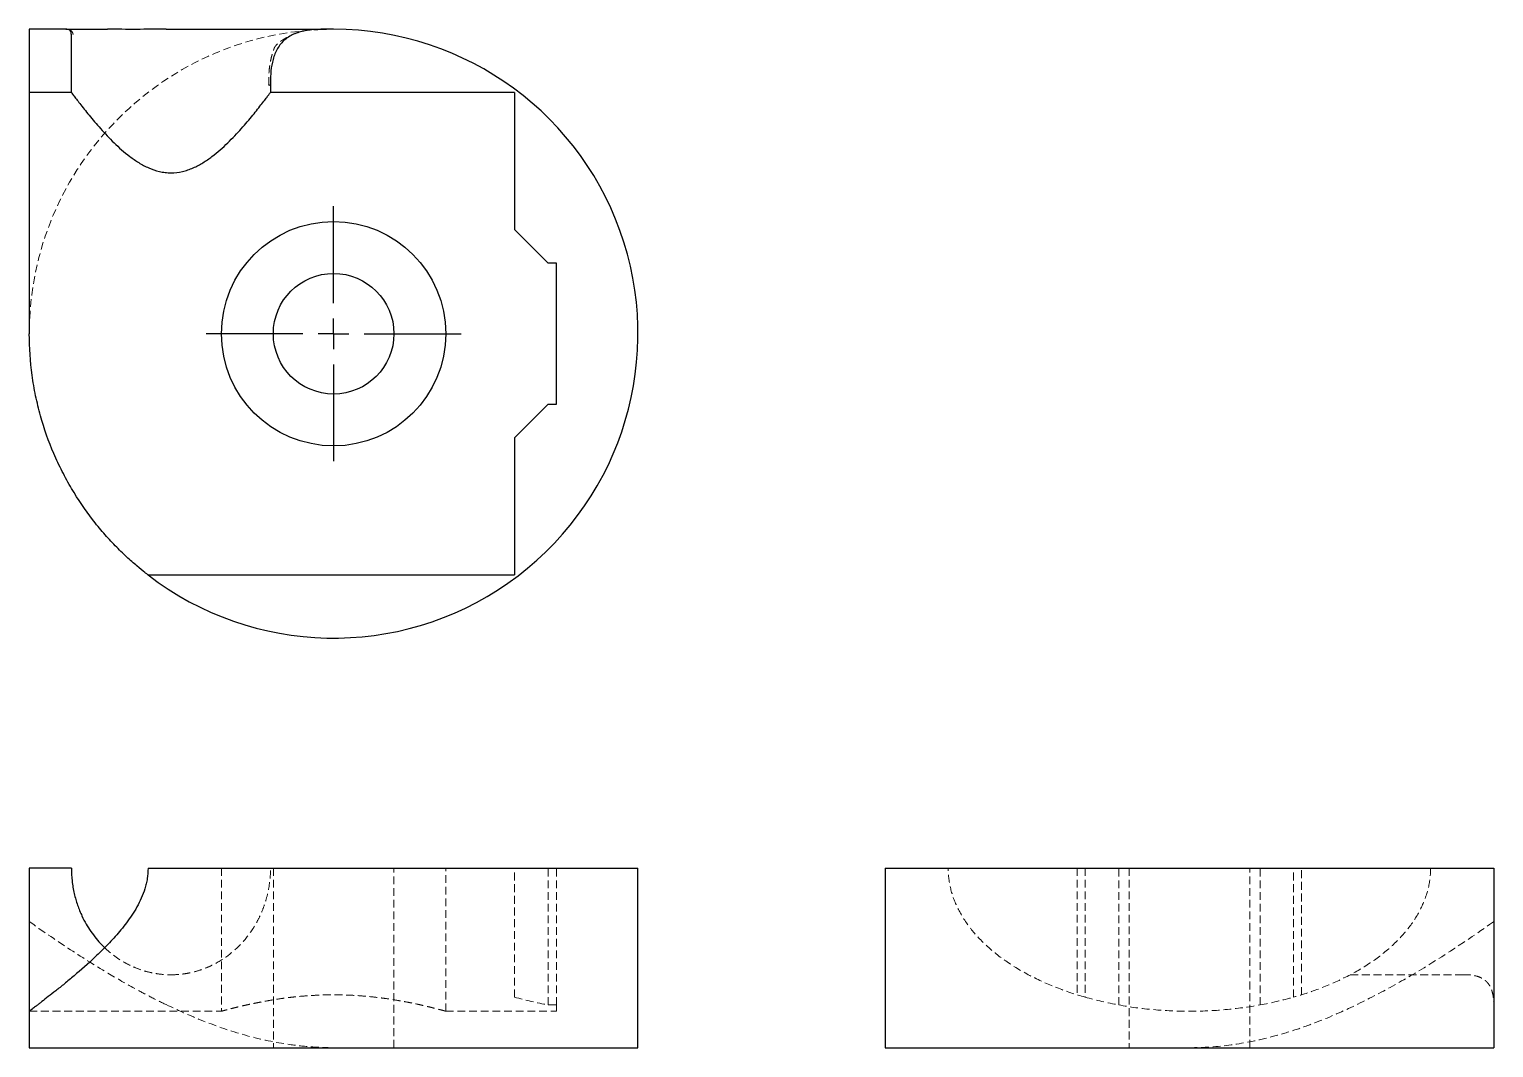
# Model space of a CAD drawing. Header units: millimetres. Extents: x 33 to 272, y 41 to 207.
import ezdxf

# ---------------------------------------------------------------- set-up
doc = ezdxf.new("R2010")
doc.units = ezdxf.units.MM
doc.linetypes.add('HIDDEN', pattern=[1.905, 1.27, -0.635])
doc.layers.add('10', color=7, linetype='Continuous')

# ---------------------------------------------------------------- blocks, each defined once
blk = doc.blocks.new('SW_CENTERMARKSYMBOL_0')
at = {"layer": '10', "color": 0}
for p, q in [((0, 5), (0, 20.81)), ((0, 0), (0, 2.5)), ((-5, 0), (-20.81, 0)), ((0, 0), (-2.5, 0)), ((0, 0), (0, -2.5)), ((0, 0), (2.5, 0)), ((5, 0), (20.81, 0)), ((0, -5), (0, -20.81))]:
    blk.add_line(p, q, dxfattribs=at)

msp = doc.modelspace()

# ---------------------------------------------------------------- linework, layer by layer
at = {"color": 7, "linetype": 'Continuous', "lineweight": 25}
for p, q in [((33.33, 207.35), (33.33, 197.04)), ((39.28, 207.35), (33.33, 207.35)), ((40.19, 197.04), (40.19, 206.43)), ((83, 207.35), (81.86, 207.35)), ((40.19, 197.04), (33.33, 197.04)), ((72.7, 198.19), (72.7, 197.04)), ((112.53, 197.04), (72.7, 197.04)), ((112.53, 197.04), (112.53, 174.69)), ((112.53, 174.69), (118.02, 169.2)), ((119.4, 169.2), (118.02, 169.2)), ((119.4, 146.15), (119.4, 169.2)), ((118.02, 146.15), (112.53, 140.66)), ((118.02, 146.15), (119.4, 146.15)), ((112.53, 140.66), (112.53, 118.3)), ((52.71, 118.3), (112.53, 118.3)), ((40.19, 70.46), (33.33, 70.46)), ((52.71, 70.46), (132.67, 70.46)), ((132.67, 41.16), (132.67, 70.46)), ((173, 70.46), (173, 41.16)), ((173, 70.46), (272.35, 70.46)), ((272.35, 70.46), (272.35, 41.16)), ((33.33, 47.11), (33.33, 41.16)), ((33.33, 41.16), (132.67, 41.16)), ((173, 41.16), (272.35, 41.16))]:
    msp.add_line(p, q, dxfattribs=at)
at = {"color": 7, "linetype": 'HIDDEN', "lineweight": 18}
for p, q in [((64.69, 70.46), (64.69, 47.11)), ((73.16, 70.46), (73.16, 41.16)), ((92.84, 41.16), (92.84, 70.46)), ((101.31, 47.11), (101.31, 70.46)), ((118.02, 48.14), (118.02, 70.46)), ((119.4, 48.14), (119.4, 70.46)), ((204.36, 70.46), (204.36, 49.79)), ((205.66, 70.46), (205.66, 49.41)), ((211.15, 48.14), (211.15, 70.46)), ((212.83, 70.46), (212.83, 41.16)), ((232.52, 41.16), (232.52, 70.46)), ((234.2, 48.14), (234.2, 70.46)), ((239.69, 49.41), (239.69, 70.46)), ((240.99, 49.79), (240.99, 70.46)), ((248.93, 53.06), (267.31, 53.06)), ((118.02, 48.14), (119.4, 48.14)), ((33.33, 47.11), (64.69, 47.11)), ((101.31, 47.11), (119.4, 47.11))]:
    msp.add_line(p, q, dxfattribs=at)
at = {"color": 7, "linetype": 'Continuous', "lineweight": 25}
for radius in [18.31, 9.84]:
    msp.add_circle((83, 157.67), radius, dxfattribs=at)
at = {"color": 7, "linetype": 'HIDDEN', "lineweight": 18}
msp.add_arc((83, 157.67), 49.67, 90, 180, dxfattribs=at)
at = {"color": 7, "linetype": 'Continuous', "lineweight": 25}
msp.add_arc((83, 157.67), 49.67, 232.4317, 90, dxfattribs=at)
for points, knots in [([(40.19, 206.43), (40.19, 206.56), (40.19, 206.68), (40.14, 206.93), (40.08, 207.05), (39.95, 207.19), (39.9, 207.22), (39.78, 207.28), (39.72, 207.3), (39.53, 207.34), (39.41, 207.35), (39.28, 207.35)], [0, 0, 0, 0, 0.25, 0.25, 0.5, 0.5, 0.625, 0.625, 0.75, 0.75, 1, 1, 1, 1]), ([(39.28, 207.35), (39.28, 207.35), (39.31, 207.35), (39.44, 207.35), (39.54, 207.35), (39.8, 207.35), (39.97, 207.35), (40.27, 207.35), (40.39, 207.35), (40.64, 207.35), (41.3, 207.35), (42.18, 207.35), (43.45, 207.35), (43.93, 207.35), (44.97, 207.35), (45.51, 207.35), (46.11, 207.35)], [0, 0, 0, 0, 0.125, 0.125, 0.25, 0.25, 0.375, 0.375, 0.4375, 0.4375, 0.5, 0.75, 0.75, 0.875, 0.875, 1, 1, 1, 1]), ([(55.66, 207.35), (54.85, 207.35), (54.04, 207.34), (52.42, 207.34), (51.62, 207.34), (49.24, 207.33), (47.67, 207.35), (46.11, 207.35)], [0, 0, 0, 0, 0.25, 0.25, 0.5, 0.5, 1, 1, 1, 1]), ([(55.66, 207.35), (56.01, 207.35), (56.37, 207.35), (57.11, 207.35), (58.22, 207.35), (59.34, 207.35), (60.85, 207.35), (61.63, 207.35), (63.16, 207.35), (63.93, 207.35), (65.45, 207.35), (66.22, 207.35), (67.73, 207.35), (68.47, 207.35), (69.92, 207.35), (70.64, 207.35), (72.02, 207.35), (72.69, 207.35), (73.98, 207.35), (74.61, 207.35), (75.78, 207.35), (76.34, 207.35), (77.39, 207.35), (77.89, 207.35), (78.79, 207.35), (79.2, 207.35), (79.94, 207.35), (80.27, 207.35), (80.84, 207.35), (81.08, 207.35), (81.66, 207.35), (81.85, 207.35), (81.86, 207.35)], [0, 0, 0, 0, 0.03125, 0.03125, 0.0625, 0.125, 0.125, 0.1875, 0.1875, 0.25, 0.25, 0.3125, 0.3125, 0.375, 0.375, 0.4375, 0.4375, 0.5, 0.5, 0.5625, 0.5625, 0.625, 0.625, 0.6875, 0.6875, 0.75, 0.75, 0.8125, 0.8125, 0.875, 0.875, 1, 1, 1, 1]), ([(81.86, 207.35), (81.22, 207.35), (80.58, 207.34), (79.31, 207.26), (78.68, 207.18), (77.45, 206.91), (76.83, 206.7), (75.97, 206.29), (75.7, 206.13), (75.17, 205.76), (74.93, 205.55), (74.48, 205.11), (74.28, 204.86), (73.91, 204.34), (73.75, 204.06), (73.47, 203.49), (73.36, 203.19), (73.15, 202.59), (73.07, 202.28), (72.86, 201.35), (72.78, 200.72), (72.7, 199.46), (72.7, 198.82), (72.7, 198.19)], [0, 0, 0, 0, 0.125, 0.125, 0.25, 0.25, 0.375, 0.375, 0.4375, 0.4375, 0.5, 0.5, 0.5625, 0.5625, 0.625, 0.625, 0.6875, 0.6875, 0.75, 0.75, 0.875, 0.875, 1, 1, 1, 1]), ([(33.33, 197.04), (33.33, 197.04), (33.33, 196.84), (33.33, 195.94), (33.33, 195.24), (33.33, 193.32), (33.33, 192.1), (33.33, 189.16), (33.33, 187.43), (33.33, 183.59), (33.33, 181.47), (33.33, 176.97), (33.33, 174.59), (33.33, 169.74), (33.33, 167.27), (33.33, 162.4), (33.33, 159.99), (33.33, 157.67)], [0, 0, 0, 0, 0.125, 0.125, 0.25, 0.25, 0.375, 0.375, 0.5, 0.5, 0.625, 0.625, 0.75, 0.75, 0.875, 0.875, 1, 1, 1, 1]), ([(40.19, 197.04), (40.19, 197.04), (40.32, 196.87), (40.62, 196.47), (40.69, 196.38), (40.84, 196.18), (40.92, 196.08), (41.18, 195.74), (41.37, 195.49), (41.8, 194.93), (42.04, 194.63), (42.54, 193.99), (42.81, 193.66), (43.66, 192.63), (44.28, 191.89), (45.3, 190.75), (45.66, 190.36), (46.39, 189.59), (46.77, 189.2), (47.95, 188.06), (48.8, 187.3), (50.21, 186.24), (50.69, 185.9), (51.46, 185.43), (51.72, 185.28), (52.26, 184.99), (52.53, 184.86), (53.38, 184.49), (53.96, 184.29), (54.87, 184.08), (55.19, 184.02), (55.81, 183.95), (56.13, 183.93), (56.45, 183.93)], [0, 0, 0, 0, 0.125, 0.125, 0.15625, 0.15625, 0.1875, 0.1875, 0.25, 0.25, 0.3125, 0.3125, 0.375, 0.375, 0.5, 0.5, 0.5625, 0.5625, 0.625, 0.625, 0.75, 0.75, 0.8125, 0.8125, 0.84375, 0.84375, 0.875, 0.875, 0.9375, 0.9375, 0.96875, 0.96875, 1, 1, 1, 1]), ([(56.45, 183.93), (57.08, 183.93), (57.7, 184.01), (58.62, 184.22), (58.92, 184.3), (59.51, 184.5), (59.8, 184.61), (60.64, 184.98), (61.17, 185.27), (62.19, 185.89), (62.68, 186.23), (64.08, 187.29), (64.93, 188.04), (66.51, 189.58), (67.25, 190.37), (68.61, 191.88), (69.23, 192.62), (70.08, 193.65), (70.34, 193.99), (70.85, 194.63), (71.09, 194.93), (71.52, 195.48), (71.71, 195.73), (72.06, 196.19), (72.21, 196.39), (72.45, 196.71), (72.54, 196.83), (72.67, 197), (72.7, 197.04), (72.7, 197.04)], [0, 0, 0, 0, 0.0625, 0.0625, 0.09375, 0.09375, 0.125, 0.125, 0.1875, 0.1875, 0.25, 0.25, 0.375, 0.375, 0.5, 0.5, 0.625, 0.625, 0.6875, 0.6875, 0.75, 0.75, 0.8125, 0.8125, 0.875, 0.875, 0.9375, 0.9375, 1, 1, 1, 1]), ([(72.7, 198.19), (72.69, 198.19), (72.66, 198.2), (72.45, 198.26), (72.38, 198.28)], [0, 0, 0, 0, 0.6982083, 1, 1, 1, 1]), ([(52.71, 118.3), (52.71, 118.3), (52.67, 118.34), (52.53, 118.44), (52.48, 118.48), (52.35, 118.58), (52.27, 118.64), (51.86, 118.97), (51.41, 119.34), (50.63, 120), (50.35, 120.23), (49.79, 120.73), (49.5, 121), (48.6, 121.83), (47.98, 122.43), (47.05, 123.4), (46.73, 123.73), (46.1, 124.41), (45.79, 124.76), (44.86, 125.84), (44.24, 126.59), (42.44, 128.93), (41.3, 130.6), (39.7, 133.31), (39.19, 134.24), (38.22, 136.14), (37.77, 137.11), (36.49, 140.09), (35.76, 142.15), (35.01, 144.82), (34.87, 145.37), (34.61, 146.46), (34.48, 147.01), (34.14, 148.66), (33.95, 149.77), (33.48, 153.12), (33.33, 155.38), (33.33, 157.67)], [0, 0, 0, 0, 0.03125, 0.03125, 0.046875, 0.046875, 0.0625, 0.0625, 0.125, 0.125, 0.15625, 0.15625, 0.1875, 0.1875, 0.25, 0.25, 0.28125, 0.28125, 0.3125, 0.3125, 0.375, 0.375, 0.5, 0.5, 0.5625, 0.5625, 0.625, 0.625, 0.75, 0.75, 0.78125, 0.78125, 0.8125, 0.8125, 0.875, 0.875, 1, 1, 1, 1]), ([(52.71, 70.46), (52.71, 69.88), (52.67, 69.31), (52.53, 68.47), (52.48, 68.2), (52.35, 67.65), (52.27, 67.37), (51.86, 66.04), (51.41, 65.05), (50.63, 63.67), (50.35, 63.22), (49.79, 62.37), (49.5, 61.96), (48.6, 60.76), (47.98, 60.02), (47.05, 58.97), (46.73, 58.62), (46.1, 57.96), (45.79, 57.64), (44.86, 56.7), (44.24, 56.11), (42.44, 54.44), (41.3, 53.45), (39.7, 52.11), (39.19, 51.69), (38.22, 50.9), (37.77, 50.54), (36.49, 49.53), (35.76, 48.96), (35.01, 48.39), (34.87, 48.28), (34.61, 48.08), (34.48, 47.98), (34.14, 47.72), (33.95, 47.58), (33.48, 47.23), (33.33, 47.11), (33.33, 47.11)], [0, 0, 0, 0, 0.03125, 0.03125, 0.046875, 0.046875, 0.0625, 0.0625, 0.125, 0.125, 0.15625, 0.15625, 0.1875, 0.1875, 0.25, 0.25, 0.28125, 0.28125, 0.3125, 0.3125, 0.375, 0.375, 0.5, 0.5, 0.5625, 0.5625, 0.625, 0.625, 0.75, 0.75, 0.78125, 0.78125, 0.8125, 0.8125, 0.875, 0.875, 1, 1, 1, 1]), ([(33.33, 70.46), (33.33, 69.09), (33.33, 67.66), (33.33, 64.77), (33.33, 63.3), (33.33, 60.43), (33.33, 59.02), (33.33, 56.35), (33.33, 55.09), (33.33, 52.81), (33.33, 51.79), (33.33, 50.05), (33.33, 49.32), (33.33, 48.18), (33.33, 47.77), (33.33, 47.23), (33.33, 47.11), (33.33, 47.11)], [0, 0, 0, 0, 0.125, 0.125, 0.25, 0.25, 0.375, 0.375, 0.5, 0.5, 0.625, 0.625, 0.75, 0.75, 0.875, 0.875, 1, 1, 1, 1]), ([(40.19, 70.46), (40.22, 69.77), (40.26, 68.35), (40.63, 66.31), (41.18, 64.39), (41.85, 62.75), (42.59, 61.33), (43.36, 60.11), (44.21, 58.99), (44.97, 58.11), (45.47, 57.65), (45.63, 57.5)], [0, 0, 0, 0, 0.128667, 0.261833, 0.39033, 0.521622, 0.626879, 0.732168, 0.840291, 0.94843, 1, 1, 1, 1])]:
    msp.add_open_spline(points, degree=3, knots=knots, dxfattribs=at)
at = {"color": 7, "linetype": 'HIDDEN', "lineweight": 18}
for points, knots in [([(39.64, 207.32), (39.67, 207.31), (39.73, 207.3), (39.91, 207.25), (40.12, 207.15), (40.29, 207), (40.4, 206.82), (40.46, 206.63), (40.48, 206.46), (40.48, 206.38), (40.48, 206.34)], [0, 0, 0, 0, 0.213701, 0.462724, 0.657948, 0.771972, 0.862634, 0.935822, 0.968419, 1, 1, 1, 1]), ([(72.41, 198.27), (72.41, 198.73), (72.41, 199.6), (72.48, 200.82), (72.62, 201.8), (72.78, 202.55), (72.95, 203.22), (73.15, 203.78), (73.24, 204.1), (73.3, 204.26), (73.36, 204.38), (73.43, 204.5), (73.56, 204.68), (73.75, 204.9), (74.03, 205.15), (74.37, 205.4), (74.73, 205.64), (75.1, 205.86), (75.5, 206.08), (75.88, 206.29), (76.28, 206.48), (76.8, 206.71), (77.4, 206.91), (77.99, 207.05), (78.45, 207.14), (78.95, 207.22), (79.63, 207.29), (80.31, 207.33), (80.67, 207.33), (80.82, 207.33)], [0, 0, 0, 0, 0.082772, 0.156458, 0.220293, 0.26138, 0.296721, 0.351677, 0.37286, 0.382084, 0.390703, 0.399197, 0.408078, 0.428683, 0.455243, 0.48921, 0.531481, 0.575742, 0.613674, 0.645864, 0.673529, 0.698818, 0.746311, 0.788456, 0.808284, 0.829806, 0.881361, 0.948586, 1, 1, 1, 1]), ([(56.45, 53.06), (57.08, 53.06), (57.7, 53.1), (58.62, 53.22), (58.92, 53.26), (59.51, 53.37), (59.8, 53.43), (60.64, 53.64), (61.17, 53.8), (62.19, 54.18), (62.68, 54.39), (64.08, 55.06), (64.93, 55.58), (66.51, 56.76), (67.25, 57.42), (68.61, 58.87), (69.23, 59.66), (70.08, 60.97), (70.34, 61.42), (70.85, 62.39), (71.09, 62.89), (71.52, 63.92), (71.71, 64.46), (72.06, 65.58), (72.21, 66.16), (72.45, 67.35), (72.54, 67.96), (72.67, 69.19), (72.7, 69.83), (72.7, 70.46)], [0, 0, 0, 0, 0.0625, 0.0625, 0.09375, 0.09375, 0.125, 0.125, 0.1875, 0.1875, 0.25, 0.25, 0.375, 0.375, 0.5, 0.5, 0.625, 0.625, 0.6875, 0.6875, 0.75, 0.75, 0.8125, 0.8125, 0.875, 0.875, 0.9375, 0.9375, 1, 1, 1, 1]), ([(112.53, 49.41), (112.53, 49.85), (112.53, 50.37), (112.53, 51.55), (112.53, 52.21), (112.53, 53.67), (112.53, 54.46), (112.53, 56.16), (112.53, 57.07), (112.53, 58.97), (112.53, 59.96), (112.53, 62.01), (112.53, 63.06), (112.53, 65.17), (112.53, 66.24), (112.53, 68.37), (112.53, 69.42), (112.53, 70.46)], [0, 0, 0, 0, 0.125, 0.125, 0.25, 0.25, 0.375, 0.375, 0.5, 0.5, 0.625, 0.625, 0.75, 0.75, 0.875, 0.875, 1, 1, 1, 1]), ([(205.66, 49.41), (204.08, 49.85), (202.52, 50.37), (199.5, 51.55), (198.04, 52.21), (195.25, 53.67), (193.93, 54.46), (191.49, 56.16), (190.36, 57.07), (188.35, 58.97), (187.45, 59.96), (185.92, 62.01), (185.29, 63.06), (184.28, 65.17), (183.91, 66.24), (183.42, 68.37), (183.3, 69.42), (183.3, 70.46)], [0, 0, 0, 0, 0.125, 0.125, 0.25, 0.25, 0.375, 0.375, 0.5, 0.5, 0.625, 0.625, 0.75, 0.75, 0.875, 0.875, 1, 1, 1, 1]), ([(262.04, 70.46), (262.04, 69.42), (261.93, 68.37), (261.44, 66.24), (261.07, 65.17), (260.06, 63.06), (259.42, 62.01), (257.89, 59.96), (257, 58.97), (254.98, 57.07), (253.86, 56.16), (251.41, 54.46), (250.09, 53.67), (247.31, 52.21), (245.84, 51.55), (242.82, 50.37), (241.27, 49.85), (239.69, 49.41)], [0, 0, 0, 0, 0.125, 0.125, 0.25, 0.25, 0.375, 0.375, 0.5, 0.5, 0.625, 0.625, 0.75, 0.75, 0.875, 0.875, 1, 1, 1, 1]), ([(33.33, 61.74), (35.41, 60.26), (37.51, 58.82), (41.77, 56.02), (43.92, 54.66), (46.11, 53.36)], [0, 0, 0, 0, 0.5, 0.5, 1, 1, 1, 1]), ([(222.67, 41.16), (224.98, 41.16), (227.26, 41.32), (231.77, 41.94), (234, 42.39), (237.31, 43.26), (238.4, 43.58), (240.59, 44.28), (241.68, 44.66), (244.89, 45.87), (246.98, 46.76), (251.09, 48.69), (253.11, 49.72), (257.08, 51.89), (259.04, 53.03), (264.84, 56.58), (268.62, 59.1), (272.35, 61.74)], [0, 0, 0, 0, 0.125, 0.125, 0.25, 0.25, 0.3125, 0.3125, 0.375, 0.375, 0.5, 0.5, 0.625, 0.625, 0.75, 0.75, 1, 1, 1, 1]), ([(45.63, 57.5), (45.81, 57.32), (46.33, 56.81), (47.28, 56.07), (48.48, 55.27), (49.77, 54.57), (51.16, 53.99), (52.53, 53.55), (53.91, 53.26), (55.19, 53.09), (56.05, 53.07), (56.45, 53.06)], [0, 0, 0, 0, 0.069393, 0.199031, 0.331371, 0.463662, 0.588634, 0.71534, 0.81402, 0.915077, 1, 1, 1, 1]), ([(55.66, 48.19), (54.85, 48.58), (54.04, 48.98), (52.42, 49.81), (51.62, 50.23), (49.24, 51.53), (47.67, 52.43), (46.11, 53.36)], [0, 0, 0, 0, 0.25, 0.25, 0.5, 0.5, 1, 1, 1, 1]), ([(267.31, 53.06), (267.74, 53.06), (268.52, 53.06), (269.57, 52.87), (270.35, 52.56), (270.82, 52.27), (271.17, 51.96), (271.45, 51.65), (271.72, 51.24), (271.97, 50.73), (272.16, 50.12), (272.29, 49.44), (272.35, 48.7), (272.35, 48.22), (272.35, 47.97)], [0, 0, 0, 0, 0.151083, 0.278446, 0.375994, 0.446821, 0.485885, 0.532202, 0.587017, 0.651363, 0.725673, 0.809411, 0.901215, 1, 1, 1, 1]), ([(55.66, 48.19), (57.81, 47.15), (59.99, 46.2), (64.39, 44.49), (66.63, 43.74), (71.17, 42.5), (73.48, 42.01), (77.01, 41.51), (78.19, 41.38), (80.59, 41.21), (81.8, 41.16), (83, 41.16)], [0, 0, 0, 0, 0.25, 0.25, 0.5, 0.5, 0.75, 0.75, 0.875, 0.875, 1, 1, 1, 1]), ([(101.31, 47.11), (101.31, 47.11), (101.33, 47.11), (101.25, 47.13), (101.07, 47.18), (100.75, 47.27), (100.32, 47.38), (99.77, 47.52), (99.12, 47.69), (98.36, 47.88), (97.49, 48.08), (96.51, 48.3), (95.44, 48.52), (94.27, 48.74), (93.01, 48.96), (91.67, 49.17), (90.27, 49.35), (88.82, 49.51), (87.3, 49.64), (85.36, 49.76), (83.42, 49.8), (81.53, 49.78), (80.05, 49.72), (78.58, 49.63), (77.14, 49.51), (75.76, 49.36), (74.43, 49.18), (73.14, 48.98), (71.91, 48.77), (70.75, 48.55), (69.65, 48.33), (68.65, 48.11), (67.73, 47.9), (66.93, 47.7), (66.24, 47.53), (65.66, 47.38), (65.22, 47.26), (64.91, 47.17), (64.72, 47.12), (64.7, 47.12), (64.69, 47.11)], [0, 0, 0, 0, 0.0017698, 0.0286936, 0.0541438, 0.0795942, 0.1057715, 0.1319493, 0.1576474, 0.183346, 0.2097445, 0.2361433, 0.2626766, 0.2892098, 0.3164965, 0.3437827, 0.3705692, 0.3973549, 0.424975, 0.4525943, 0.4999844, 0.5254583, 0.5509325, 0.5771556, 0.6033794, 0.6288455, 0.6543123, 0.6804677, 0.7066237, 0.7330146, 0.7594057, 0.7865361, 0.8136662, 0.8404901, 0.8673135, 0.8949577, 0.9226012, 0.9487238, 0.9748461, 1, 1, 1, 1]), ([(119.4, 48.14), (119.4, 47.91), (119.4, 47.46), (119.4, 47.15), (119.4, 47.15), (119.4, 47.14)], [0, 0, 0, 0, 0.366909, 0.742628, 1, 1, 1, 1]), ([(211.15, 48.14), (212.99, 47.8), (214.88, 47.54), (218.75, 47.2), (220.71, 47.11), (224.64, 47.11), (226.6, 47.2), (230.46, 47.54), (232.36, 47.8), (234.2, 48.14)], [0, 0, 0, 0, 0.25, 0.25, 0.5, 0.5, 0.75, 0.75, 1, 1, 1, 1])]:
    msp.add_open_spline(points, degree=3, knots=knots, dxfattribs=at)
for points in [[(112.53, 49.41), (114.35, 48.89), (116.18, 48.47), (118.02, 48.14)], [(205.66, 49.41), (207.48, 48.89), (209.31, 48.47), (211.15, 48.14)], [(234.2, 48.14), (236.04, 48.47), (237.87, 48.89), (239.69, 49.41)]]:
    msp.add_open_spline(points, degree=3, dxfattribs=at)

# ---------------------------------------------------------------- block references
at = {"layer": '10'}
msp.add_blockref('SW_CENTERMARKSYMBOL_0', (83, 157.67), dxfattribs=at)

doc.saveas('drawing.dxf')
